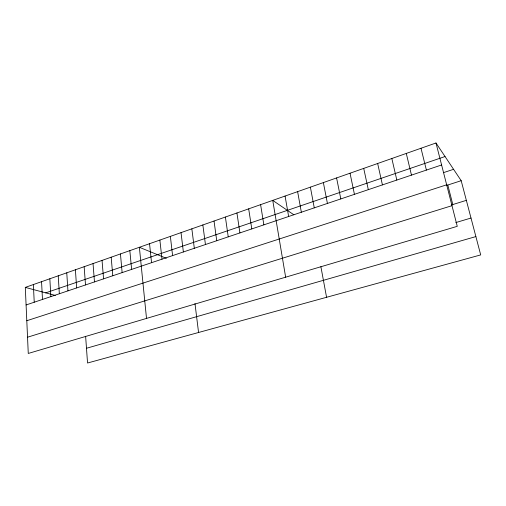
<?xml version="1.0" encoding="UTF-8"?>
<svg xmlns="http://www.w3.org/2000/svg" width="506" height="506" viewBox="0 0 506 506"><rect width="100%" height="100%" fill="white"/><g stroke="black" fill="none" stroke-linecap="round" stroke-linejoin="round"><path stroke-width="0.76" d="M435.989 142.983L457.26 226.334L28.266 353.454L25.3 287.395L435.989 142.983L461.187 180.693L480.7 254.91L87.544 363.017L85.622 336.262M45.698 292.86L445.04 156.531M26.091 304.96L441.599 164.969M443.351 172.698L453.578 169.308M26.799 320.722L446.665 184.81M446.336 185.493L461.187 180.693M451.314 205.012L466.355 200.344M27.539 337.211L451.991 205.676M455.798 222.583L471.004 218.035M86.482 348.267L475.88 236.587M25.3 287.395L55.312 295.428M166.341 258.288L139.371 247.289L146.512 318.413M293.866 214.791L272.734 200.389L285.643 277.187M447.804 185.019L452.8 204.55M420.998 148.252L426.394 170.092M406.286 153.426L411.467 175.12M391.834 158.504L396.818 180.054M377.653 163.495L382.435 184.899M363.719 168.397L368.311 189.661M350.032 173.204L354.44 194.336M336.585 177.935L340.81 198.928M323.366 182.584L327.426 203.437M310.38 187.15L314.27 207.865M320.886 266.668L326.572 297.294M297.617 191.635L301.348 212.223M285.068 196.05L288.641 216.505M260.603 204.652L263.866 224.847M248.674 208.851L251.792 228.914M236.934 212.975L239.92 232.918M225.391 217.036L228.238 236.852M214.032 221.033L216.745 240.723M202.855 224.961L205.442 244.531M191.85 228.832L194.317 248.282M194.981 303.543L198.561 332.493M181.028 232.64L183.368 251.969M170.37 236.384L172.597 255.6M159.877 240.078L161.99 259.173M149.542 243.709L151.547 262.69M129.833 250.641L131.63 269.401M120.441 253.942L122.136 272.601M111.175 257.2L112.781 275.751M102.041 260.413L103.559 278.857M93.041 263.575L94.464 281.924M84.16 266.7L85.495 284.941M75.4 269.78L76.653 287.92M66.767 272.816L67.937 290.861M58.247 275.814L59.335 293.758M49.841 278.768L50.853 296.617M41.555 281.684L42.485 299.432M33.371 284.562L34.231 302.215"/></g></svg>
